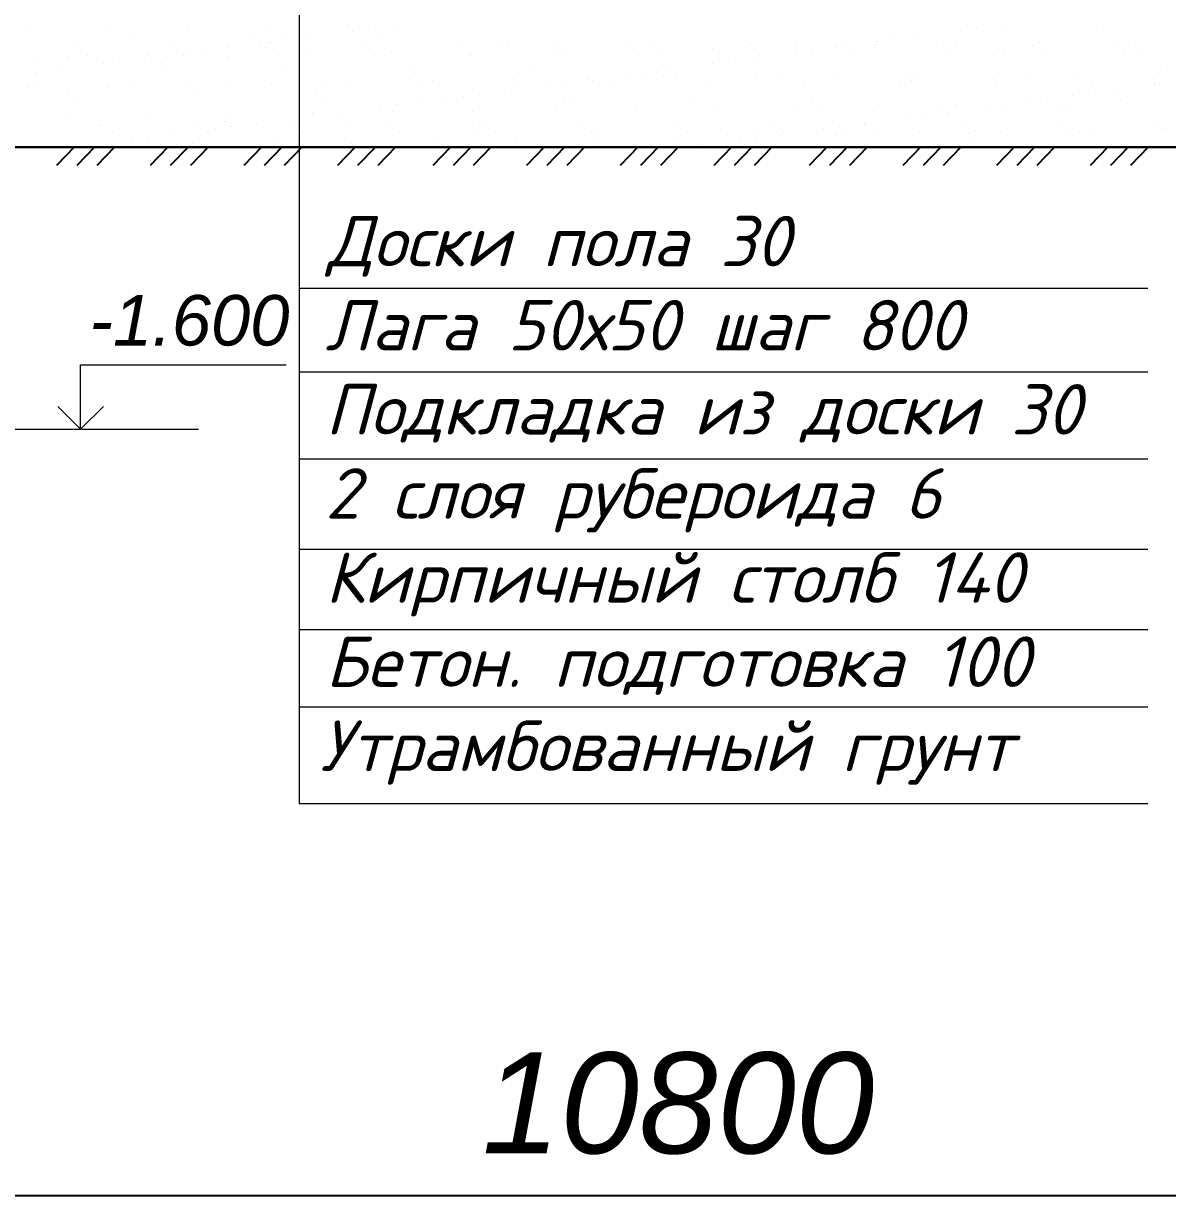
# Model space of a CAD drawing. Header units: millimetres. Extents: x 84778 to 227326, y -44398 to 146312.
# Drawn here: x 190610 to 196274, y -14595 to -8789 of the extents above; entities that cross this region are included whole.
import ezdxf

# ---------------------------------------------------------------- set-up
doc = ezdxf.new("R2010")
doc.units = ezdxf.units.MM
doc.header["$LTSCALE"] = 10
doc.linetypes.add('DASHED', pattern=[19.05, 12.7, -6.35])
doc.layers.add('основной', color=7, linetype='Continuous', lineweight=30)
doc.layers.add('Тонкая', color=7, linetype='Continuous', lineweight=25)
for name, color, linetype in [('Размерная', 7, 'Continuous'), ('Текст', 7, 'Continuous'), ('Штриховка', 7, 'DASHED')]:
    doc.layers.add(name, color=color, linetype=linetype)
doc.styles.add('Isocpeur', font='isocpeui.ttf')
doc.styles.add('STIL 888', font='ARIALI.TTF')

msp = doc.modelspace()

# ---------------------------------------------------------------- linework, layer by layer
at = {"layer": 'основной', "ltscale": 50}
msp.add_line((189651.6, -9401.4), (196851.6, -9401.4), dxfattribs=at)
at = {"layer": 'Размерная', "linetype": 'ByBlock', "lineweight": 20}
for p, q in [((190892.8, -10479.8), (191910.5, -10479.8)), ((190892.8, -10799.8), (190892.8, -10479.8)), ((190779.7, -10686.7), (190892.8, -10799.8)), ((191006, -10686.7), (190892.8, -10799.8))]:
    msp.add_line(p, q, dxfattribs=at)
at = {"layer": 'Размерная', "linetype": 'Continuous', "ltscale": 1000}
msp.add_line((183051.6, -14595.5), (204651.6, -14595.5), dxfattribs=at)
at = {"layer": 'Текст', "lineweight": 20}
for p, q in [((191975.9, -7603.4), (191975.9, -12653)), ((191975.9, -10101.1), (196176.1, -10101.1)), ((191975.9, -10515.8), (196176.1, -10515.8)), ((191975.9, -10946.4), (196176.1, -10946.4)), ((191975.9, -11393), (196176.1, -11393)), ((191975.9, -11791.7), (196176.1, -11791.7)), ((191975.9, -12174.5), (196176.1, -12174.5)), ((191975.9, -12653), (196176.1, -12653))]:
    msp.add_line(p, q, dxfattribs=at)
at = {"layer": 'Тонкая', "linetype": 'Continuous', "ltscale": 1000}
for p, q in [((190626.4, -8811.1), (190626.4, -8811.1)), ((191016.2, -8813), (191016.2, -8813)), ((191427.8, -8798.1), (191427.8, -8798.1)), ((191826.7, -8793), (191826.7, -8793)), ((192216.6, -8794.9), (192216.6, -8794.9)), ((192318, -8817), (192318, -8817)), ((192441.9, -8800.7), (192441.9, -8800.7)), ((195330.1, -8815.1), (195330.1, -8815.1)), ((195454, -8798.8), (195454, -8798.8)), ((195921.6, -8804.3), (195921.6, -8804.3)), ((191139.7, -8851), (191139.7, -8851)), ((191749.5, -8856.2), (191749.5, -8856.2)), ((191777.6, -8882), (191777.6, -8882)), ((191828.4, -8881.5), (191828.4, -8881.5)), ((191907.8, -8871), (191907.8, -8871)), ((192031.7, -8854.7), (192031.7, -8854.7)), ((192238.7, -8827.5), (192238.7, -8827.5)), ((192368.3, -8869.7), (192368.3, -8869.7)), ((192978.1, -8874.9), (192978.1, -8874.9)), ((194840.5, -8879.5), (194840.5, -8879.5)), ((194919.9, -8869.1), (194919.9, -8869.1)), ((195043.8, -8852.8), (195043.8, -8852.8)), ((195250.8, -8825.5), (195250.8, -8825.5)), ((195634, -8881.8), (195634, -8881.8)), ((196032.9, -8876.7), (196032.9, -8876.7)), ((190861.4, -8908.1), (190861.4, -8908.1)), ((191336, -8907.3), (191336, -8907.3)), ((191418.2, -8935.5), (191418.2, -8935.5)), ((191497.5, -8925), (191497.5, -8925)), ((191621.4, -8908.7), (191621.4, -8908.7)), ((191810.6, -8906.4), (191810.6, -8906.4)), ((192032.8, -8935.9), (192032.8, -8935.9)), ((192285.2, -8905.5), (192285.2, -8905.5)), ((192431.7, -8930.8), (192431.7, -8930.8)), ((192759.8, -8904.7), (192759.8, -8904.7)), ((192821.6, -8932.7), (192821.6, -8932.7)), ((193006.2, -8900.7), (193006.2, -8900.7)), ((193233.2, -8917.9), (193233.2, -8917.9)), ((193234.4, -8903.8), (193234.4, -8903.8)), ((193596.9, -8888.4), (193596.9, -8888.4)), ((193632.1, -8912.8), (193632.1, -8912.8)), ((193708.9, -8902.9), (193708.9, -8902.9)), ((194022, -8914.7), (194022, -8914.7)), ((194183.5, -8902.1), (194183.5, -8902.1)), ((194206.7, -8893.6), (194206.7, -8893.6)), ((194234.8, -8919.4), (194234.8, -8919.4)), ((194430.3, -8933.5), (194430.3, -8933.5)), ((194433.6, -8899.8), (194433.6, -8899.8)), ((194509.6, -8923.1), (194509.6, -8923.1)), ((194633.5, -8906.8), (194633.5, -8906.8)), ((194658.1, -8901.2), (194658.1, -8901.2)), ((194825.6, -8907.1), (194825.6, -8907.1)), ((194832.5, -8894.7), (194832.5, -8894.7)), ((195132.7, -8900.4), (195132.7, -8900.4)), ((195197, -8941.3), (195197, -8941.3)), ((195222.4, -8896.6), (195222.4, -8896.6)), ((195435.4, -8912.4), (195435.4, -8912.4)), ((195463.5, -8938.1), (195463.5, -8938.1)), ((195607.3, -8899.5), (195607.3, -8899.5)), ((195671.6, -8940.4), (195671.6, -8940.4)), ((196054.2, -8925.8), (196054.2, -8925.8)), ((196081.9, -8898.6), (196081.9, -8898.6)), ((196146.2, -8939.6), (196146.2, -8939.6)), ((190681.5, -8984.7), (190681.5, -8984.7)), ((190832.4, -8954), (190832.4, -8954)), ((190925.6, -8949.1), (190925.6, -8949.1)), ((191008, -8989.5), (191008, -8989.5)), ((191087.3, -8979.1), (191087.3, -8979.1)), ((191211.2, -8962.7), (191211.2, -8962.7)), ((191231.4, -8948.9), (191231.4, -8948.9)), ((191291.3, -8990), (191291.3, -8990)), ((191400.2, -8948.2), (191400.2, -8948.2)), ((191621.2, -8950.8), (191621.2, -8950.8)), ((191874.8, -8947.3), (191874.8, -8947.3)), ((192349.4, -8946.5), (192349.4, -8946.5)), ((192824, -8945.6), (192824, -8945.6)), ((193298.6, -8944.7), (193298.6, -8944.7)), ((193773.2, -8943.9), (193773.2, -8943.9)), ((194020.1, -8987.5), (194020.1, -8987.5)), ((194099.4, -8977.1), (194099.4, -8977.1)), ((194223.3, -8960.8), (194223.3, -8960.8)), ((194247.8, -8943), (194247.8, -8943)), ((194722.4, -8942.2), (194722.4, -8942.2)), ((190677.1, -9033.1), (190677.1, -9033.1)), ((190801, -9016.7), (190801, -9016.7)), ((191319.4, -9015.7), (191319.4, -9015.7)), ((191910.2, -9003.5), (191910.2, -9003.5)), ((192520, -9008.7), (192520, -9008.7)), ((192548.1, -9034.4), (192548.1, -9034.4)), ((193138.8, -9022.2), (193138.8, -9022.2)), ((193609.9, -9041.5), (193609.9, -9041.5)), ((193689.2, -9031.1), (193689.2, -9031.1)), ((193748.6, -9027.4), (193748.6, -9027.4)), ((193776.7, -9053.1), (193776.7, -9053.1)), ((193813.1, -9014.8), (193813.1, -9014.8)), ((193838.2, -9055.7), (193838.2, -9055.7)), ((194237.1, -9050.6), (194237.1, -9050.6)), ((194367.4, -9040.9), (194367.4, -9040.9)), ((194627, -9052.5), (194627, -9052.5)), ((194977.2, -9046.1), (194977.2, -9046.1)), ((195038.6, -9037.6), (195038.6, -9037.6)), ((195437.5, -9032.5), (195437.5, -9032.5)), ((195827.4, -9034.4), (195827.4, -9034.4)), ((196239, -9019.6), (196239, -9019.6)), ((190636, -9104.7), (190636, -9104.7)), ((190682.4, -9097.3), (190682.4, -9097.3)), ((191025.8, -9106.6), (191025.8, -9106.6)), ((191157, -9096.4), (191157, -9096.4)), ((191437.4, -9091.8), (191437.4, -9091.8)), ((191631.6, -9095.6), (191631.6, -9095.6)), ((191836.3, -9086.7), (191836.3, -9086.7)), ((192106.2, -9094.7), (192106.2, -9094.7)), ((192226.2, -9088.6), (192226.2, -9088.6)), ((192580.8, -9093.9), (192580.8, -9093.9)), ((192637.8, -9073.7), (192637.8, -9073.7)), ((193036.7, -9068.6), (193036.7, -9068.6)), ((193055.4, -9093), (193055.4, -9093)), ((193199.6, -9095.5), (193199.6, -9095.5)), ((193279, -9085.1), (193279, -9085.1)), ((193402.9, -9068.8), (193402.9, -9068.8)), ((193426.6, -9070.5), (193426.6, -9070.5)), ((193530, -9092.1), (193530, -9092.1)), ((194004.6, -9091.3), (194004.6, -9091.3)), ((194479.2, -9090.4), (194479.2, -9090.4)), ((194953.8, -9089.5), (194953.8, -9089.5)), ((195005.3, -9071.9), (195005.3, -9071.9)), ((195428.4, -9088.7), (195428.4, -9088.7)), ((195596, -9059.6), (195596, -9059.6)), ((195903, -9087.8), (195903, -9087.8)), ((196205.9, -9064.8), (196205.9, -9064.8)), ((196211.7, -9093.6), (196211.7, -9093.6)), ((196234, -9090.6), (196234, -9090.6)), ((190833.2, -9123.7), (190833.2, -9123.7)), ((190861.3, -9149.5), (190861.3, -9149.5)), ((191452, -9137.2), (191452, -9137.2)), ((192061.8, -9142.4), (192061.8, -9142.4)), ((192089.9, -9168.2), (192089.9, -9168.2)), ((192680.7, -9155.9), (192680.7, -9155.9)), ((192789.4, -9149.6), (192789.4, -9149.6)), ((192868.7, -9139.1), (192868.7, -9139.1)), ((192992.6, -9122.8), (192992.6, -9122.8)), ((193290.5, -9161.2), (193290.5, -9161.2)), ((195801.5, -9147.6), (195801.5, -9147.6)), ((195880.8, -9137.1), (195880.8, -9137.1)), ((196004.7, -9120.8), (196004.7, -9120.8)), ((196042.5, -9170.3), (196042.5, -9170.3)), ((192042.4, -9229.6), (192042.4, -9229.6)), ((192172.2, -9230.8), (192172.2, -9230.8)), ((192379.2, -9203.6), (192379.2, -9203.6)), ((192441.3, -9224.5), (192441.3, -9224.5)), ((192458.5, -9193.1), (192458.5, -9193.1)), ((192582.4, -9176.8), (192582.4, -9176.8)), ((192831.2, -9226.4), (192831.2, -9226.4)), ((193242.8, -9211.5), (193242.8, -9211.5)), ((193318.6, -9186.9), (193318.6, -9186.9)), ((193641.7, -9206.4), (193641.7, -9206.4)), ((193909.3, -9174.6), (193909.3, -9174.6)), ((194031.6, -9208.3), (194031.6, -9208.3)), ((194443.2, -9193.5), (194443.2, -9193.5)), ((194519.1, -9179.9), (194519.1, -9179.9)), ((194547.2, -9205.6), (194547.2, -9205.6)), ((194842.1, -9188.4), (194842.1, -9188.4)), ((195137.9, -9193.3), (195137.9, -9193.3)), ((195184.3, -9228.9), (195184.3, -9228.9)), ((195232, -9190.3), (195232, -9190.3)), ((195391.3, -9201.6), (195391.3, -9201.6)), ((195470.6, -9191.2), (195470.6, -9191.2)), ((195594.5, -9174.8), (195594.5, -9174.8)), ((195643.6, -9175.4), (195643.6, -9175.4)), ((195747.7, -9198.6), (195747.7, -9198.6)), ((195775.8, -9224.3), (195775.8, -9224.3)), ((190842, -9247.6), (190842, -9247.6)), ((190984.5, -9289.7), (190984.5, -9289.7)), ((190993.9, -9271), (190993.9, -9271)), ((191241, -9242.5), (191241, -9242.5)), ((191459.1, -9288.9), (191459.1, -9288.9)), ((191603.7, -9276.2), (191603.7, -9276.2)), ((191630.8, -9244.4), (191630.8, -9244.4)), ((191761.9, -9284.8), (191761.9, -9284.8)), ((191933.6, -9288), (191933.6, -9288)), ((191968.9, -9257.6), (191968.9, -9257.6)), ((192048.3, -9247.1), (192048.3, -9247.1)), ((192222.5, -9289.7), (192222.5, -9289.7)), ((192408.2, -9287.2), (192408.2, -9287.2)), ((192882.8, -9286.3), (192882.8, -9286.3)), ((193357.4, -9285.4), (193357.4, -9285.4)), ((193832, -9284.6), (193832, -9284.6)), ((194306.6, -9283.7), (194306.6, -9283.7)), ((194774, -9282.9), (194774, -9282.9)), ((194781.2, -9282.8), (194781.2, -9282.8)), ((194981, -9255.6), (194981, -9255.6)), ((195060.4, -9245.2), (195060.4, -9245.2)), ((195255.8, -9282), (195255.8, -9282)), ((195730.4, -9281.1), (195730.4, -9281.1)), ((196205, -9280.3), (196205, -9280.3)), ((191048.7, -9330.7), (191048.7, -9330.7)), ((191351.7, -9338.8), (191351.7, -9338.8)), ((191523.3, -9329.8), (191523.3, -9329.8)), ((191558.7, -9311.6), (191558.7, -9311.6)), ((191631.8, -9301.9), (191631.8, -9301.9)), ((191638, -9301.1), (191638, -9301.1)), ((191997.9, -9329), (191997.9, -9329)), ((192472.5, -9328.1), (192472.5, -9328.1)), ((192832.3, -9294.9), (192832.3, -9294.9)), ((192860.4, -9320.7), (192860.4, -9320.7)), ((192947.1, -9327.2), (192947.1, -9327.2)), ((193421.7, -9326.4), (193421.7, -9326.4)), ((193451.2, -9308.4), (193451.2, -9308.4)), ((193896.3, -9325.5), (193896.3, -9325.5)), ((194061, -9313.6), (194061, -9313.6)), ((194089.1, -9339.4), (194089.1, -9339.4)), ((194246.7, -9344.2), (194246.7, -9344.2)), ((194363.8, -9336.9), (194363.8, -9336.9)), ((194370.9, -9324.6), (194370.9, -9324.6)), ((194570.8, -9309.6), (194570.8, -9309.6)), ((194636.6, -9346.1), (194636.6, -9346.1)), ((194650.1, -9299.2), (194650.1, -9299.2)), ((194679.8, -9327.1), (194679.8, -9327.1)), ((194845.5, -9323.8), (194845.5, -9323.8)), ((195048.2, -9331.3), (195048.2, -9331.3)), ((195289.6, -9332.3), (195289.6, -9332.3)), ((195320.1, -9322.9), (195320.1, -9322.9)), ((195447.1, -9326.2), (195447.1, -9326.2)), ((195794.7, -9322.1), (195794.7, -9322.1)), ((195837, -9328.1), (195837, -9328.1)), ((195908.4, -9345.8), (195908.4, -9345.8)), ((196248.6, -9313.2), (196248.6, -9313.2)), ((196269.3, -9321.2), (196269.3, -9321.2)), ((190645.6, -9398.4), (190645.6, -9398.4)), ((190941.5, -9392.8), (190941.5, -9392.8)), ((191148.5, -9365.6), (191148.5, -9365.6)), ((191227.8, -9355.1), (191227.8, -9355.1)), ((191447, -9385.4), (191447, -9385.4)), ((191845.9, -9380.3), (191845.9, -9380.3)), ((192235.8, -9382.2), (192235.8, -9382.2)), ((192647.4, -9367.4), (192647.4, -9367.4)), ((193046.3, -9362.3), (193046.3, -9362.3)), ((193436.2, -9364.1), (193436.2, -9364.1)), ((193847.8, -9349.3), (193847.8, -9349.3)), ((193953.6, -9390.9), (193953.6, -9390.9)), ((194160.6, -9363.6), (194160.6, -9363.6)), ((194239.9, -9353.2), (194239.9, -9353.2)), ((195317.7, -9358.1), (195317.7, -9358.1))]:
    msp.add_line(p, q, dxfattribs=at)
at = {"layer": 'Тонкая', "linetype": 'ByBlock', "lineweight": 0, "ltscale": 1000}
msp.add_line((190491.4, -10799.8), (191476.1, -10799.8), dxfattribs=at)
at = {"layer": 'Штриховка'}
for p, q in [((190861.6, -9401.4), (190768.6, -9499.1)), ((190961.6, -9401.4), (190868.6, -9499.1)), ((191061.6, -9401.4), (190968.6, -9499.1)), ((191324.9, -9401.4), (191231.9, -9499.1)), ((191424.9, -9401.4), (191331.9, -9499.1)), ((191524.9, -9401.4), (191431.9, -9499.1)), ((191789, -9401.4), (191696, -9499.1)), ((191889, -9401.4), (191796, -9499.1)), ((191989, -9401.4), (191896, -9499.1)), ((192252.4, -9401.4), (192159.4, -9499.1)), ((192252.4, -9401.4), (192159.4, -9499.1)), ((192352.4, -9401.4), (192259.4, -9499.1)), ((192352.4, -9401.4), (192259.4, -9499.1)), ((192452.4, -9401.4), (192359.4, -9499.1)), ((192452.4, -9401.4), (192359.4, -9499.1)), ((192724.8, -9401.4), (192631.9, -9499.1)), ((192824.8, -9401.4), (192731.9, -9499.1)), ((192924.8, -9401.4), (192831.9, -9499.1)), ((193188.2, -9401.4), (193095.2, -9499.1)), ((193288.2, -9401.4), (193195.2, -9499.1)), ((193388.2, -9401.4), (193295.2, -9499.1)), ((193652.3, -9401.4), (193559.3, -9499.1)), ((193752.3, -9401.4), (193659.3, -9499.1)), ((193852.3, -9401.4), (193759.3, -9499.1)), ((194115.7, -9401.4), (194022.7, -9499.1)), ((194115.7, -9401.4), (194022.7, -9499.1)), ((194215.7, -9401.4), (194122.7, -9499.1)), ((194215.7, -9401.4), (194122.7, -9499.1)), ((194315.7, -9401.4), (194222.7, -9499.1)), ((194315.7, -9401.4), (194222.7, -9499.1)), ((194588.1, -9401.4), (194495.1, -9499.1)), ((194688.1, -9401.4), (194595.1, -9499.1)), ((194788.1, -9401.4), (194695.1, -9499.1)), ((195051.5, -9401.4), (194958.5, -9499.1)), ((195151.5, -9401.4), (195058.5, -9499.1)), ((195251.5, -9401.4), (195158.5, -9499.1)), ((195515.6, -9401.4), (195422.6, -9499.1)), ((195615.6, -9401.4), (195522.6, -9499.1)), ((195715.6, -9401.4), (195622.6, -9499.1)), ((195979, -9401.4), (195886, -9499.1)), ((195979, -9401.4), (195886, -9499.1)), ((196079, -9401.4), (195986, -9499.1)), ((196079, -9401.4), (195986, -9499.1)), ((196179, -9401.4), (196086, -9499.1)), ((196179, -9401.4), (196086, -9499.1))]:
    msp.add_line(p, q, dxfattribs=at)

# ---------------------------------------------------------------- texts
at = {"layer": 'Размерная', "linetype": 'ByBlock', "ltscale": 50, "style": 'STIL 888'}
msp.add_text('-1.600', height=250, dxfattribs=at).set_placement((190937, -10384.6))
at = {"layer": 'Размерная', "linetype": 'Continuous', "ltscale": 1000, "insert": (193851.6, -14140), "char_height": 500, "attachment_point": 5, "style": 'STIL 888'}
msp.add_mtext('10800', dxfattribs=at)
at = {"layer": 'Текст', "style": 'Isocpeur'}
for s, p in [('Доски пола 30', (192114.3, -9992.4)), ('Лага 50х50 шаг 800', (192104.1, -10409)), ('Подкладка из доски 30', (192104.3, -10825.7)), ('2 слоя рубероида 6', (192104.1, -11242.4)), ('Кирпичный столб 140', (192104.3, -11659)), ('Бетон. подготовка 100', (192105, -12075.7)), ('Утрамбованный грунт', (192078.2, -12492.4))]:
    msp.add_text(s, height=250, dxfattribs=at).set_placement(p)

doc.saveas('drawing.dxf')
